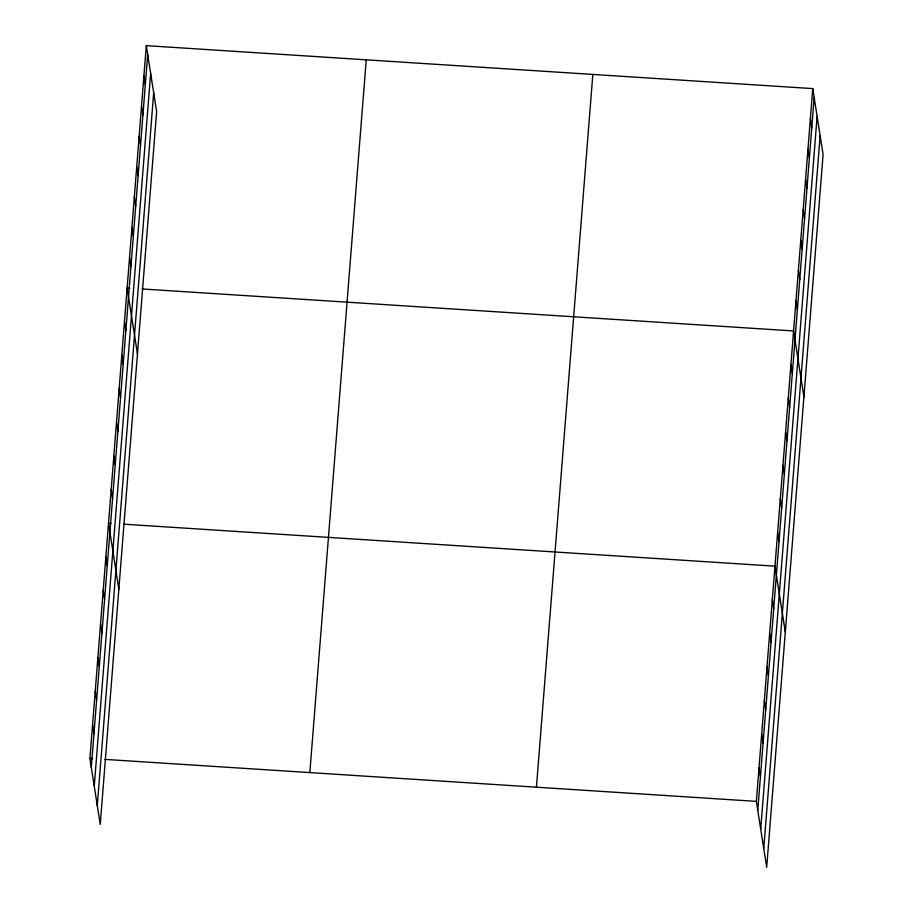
<?xml version="1.0" encoding="UTF-8"?>
<svg xmlns="http://www.w3.org/2000/svg" width="913" height="913" viewBox="0 0 913 913"><rect width="100%" height="100%" fill="white"/><g stroke="black" fill="none" stroke-linecap="round" stroke-linejoin="round"><path stroke-width="1.37" d="M146.308 45.65L156.637 111.626L100.236 824.393L89.908 758.418L146.308 45.65L812.764 88.607L823.092 154.582L766.692 867.35L756.363 801.374L812.764 88.607M91.3 767.342L147.701 54.575M94.256 786.173L150.656 73.405M97.292 805.563L153.692 92.795M309.838 772.592L366.239 59.824M536.433 787.2L592.834 74.432M757.767 810.31L814.156 97.543M760.712 829.13L817.112 116.362M763.747 848.531L820.148 135.763M129.863 288.166L127.124 287.994L137.464 353.959M142.154 288.964L793.591 330.951L803.919 396.927M111.249 523.377L108.521 523.206L118.85 589.182M123.54 524.176L774.977 566.163L785.306 632.138M89.908 758.418L92.635 758.589M104.927 759.388L756.363 801.374M810.367 118.907L811.76 127.831M807.971 149.196L809.363 158.12M805.574 179.484L806.966 188.42M803.178 209.785L804.57 218.709M800.781 240.073L802.173 248.998M798.384 270.362L799.777 279.298M795.988 300.662L797.38 309.587M790.932 364.549L792.324 373.485M788.273 398.159L789.665 407.084M785.614 431.758L787.006 440.682M782.955 465.356L784.347 474.292M780.295 498.955L781.688 507.89M777.636 532.564L779.029 541.489M772.318 599.761L773.71 608.697M769.659 633.371L771.051 642.295M767 666.969L768.392 675.894M764.341 700.568L765.733 709.504M761.682 734.178L763.074 743.102M759.023 767.776L760.426 776.701M143.912 75.939L145.304 84.875M141.515 106.239L142.907 115.164M139.118 136.528L140.511 145.452M136.722 166.817L138.114 175.753M134.325 197.117L135.717 206.041M131.929 227.405L133.321 236.33M129.532 257.694L130.924 266.63M124.476 321.593L125.868 330.517M121.817 355.191L123.209 364.127M119.158 388.801L120.55 397.726M116.499 422.399L117.891 431.324M113.84 455.998L115.232 464.934M111.181 489.596L112.573 498.532M105.862 556.804L107.255 565.729M103.203 590.403L104.596 599.339M100.544 624.013L101.936 632.937M97.885 657.611L99.277 666.536M95.226 691.209L96.618 700.145M92.567 724.819L93.959 733.744"/></g></svg>
